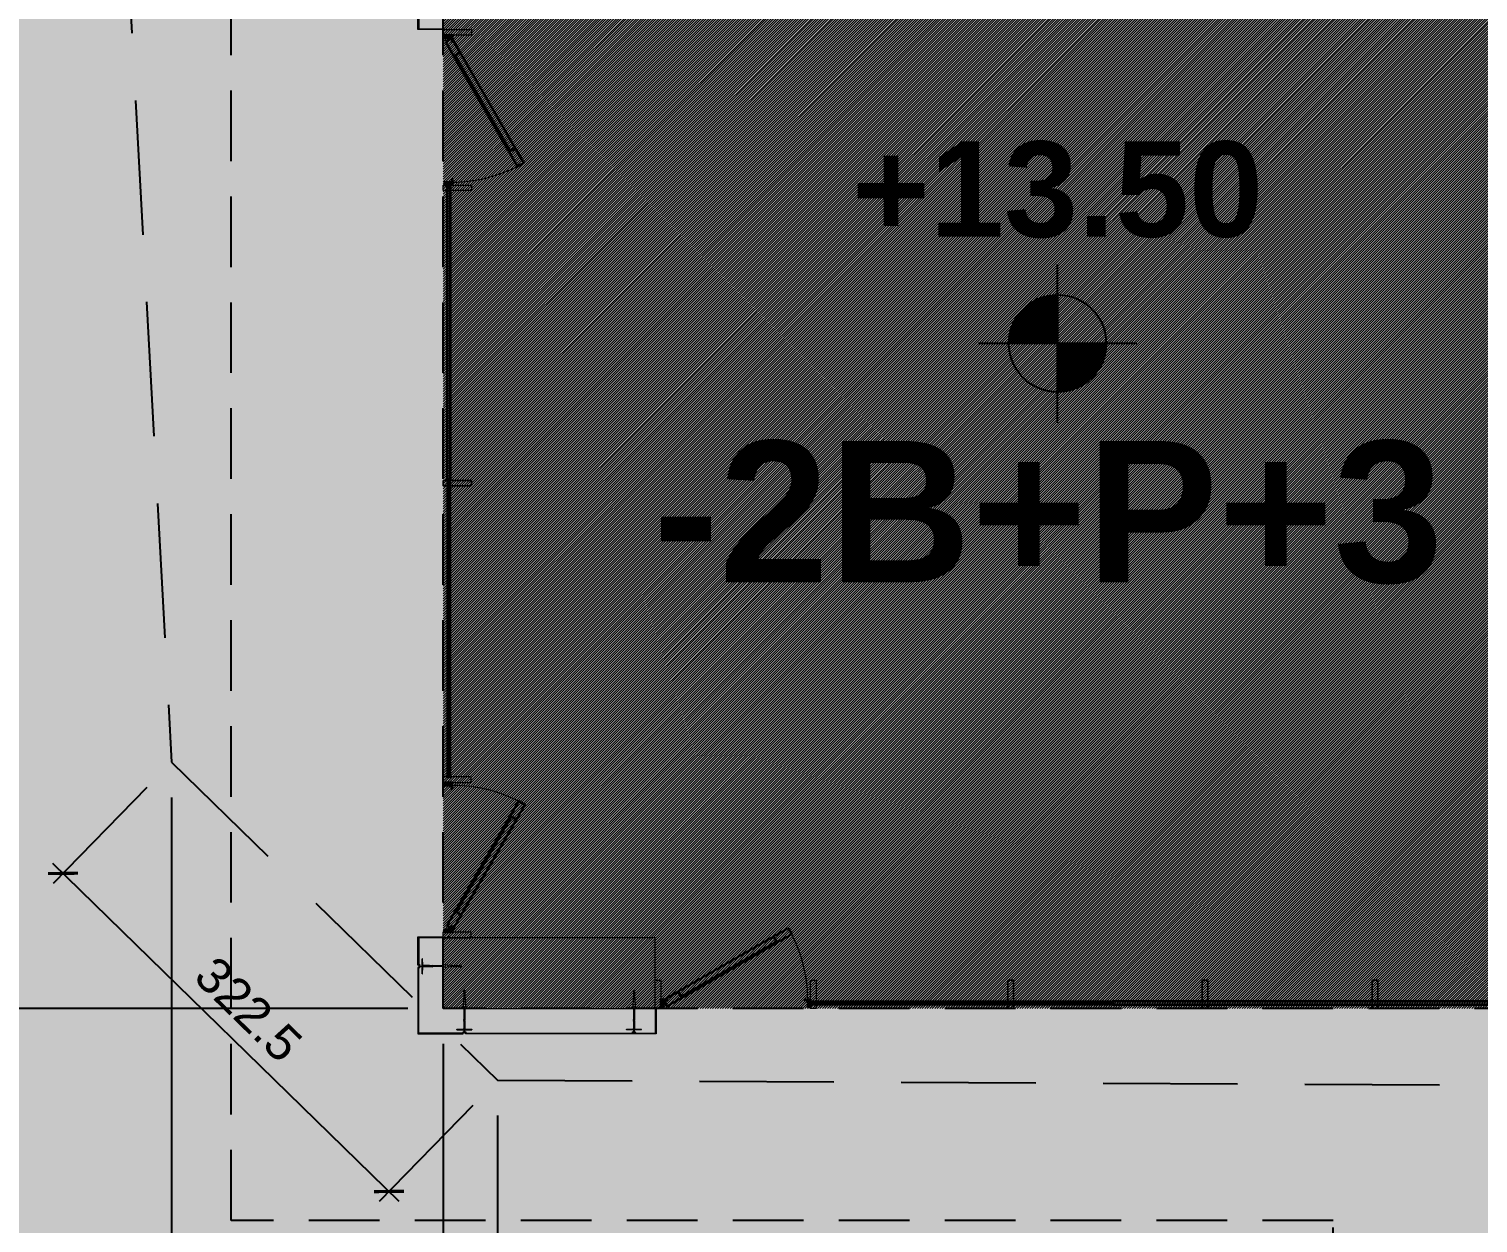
# Model space of a CAD drawing. Header units: centimetres. Extents: x 31799 to 51185, y -99131 to -72325.
# Drawn here: x 37321 to 38346, y -91225 to -90379 of the extents above; entities that cross this region are included whole.
import ezdxf
from ezdxf.enums import TextEntityAlignment as Align

# ---------------------------------------------------------------- set-up
doc = ezdxf.new("R2010")
doc.units = ezdxf.units.CM
doc.header["$LTSCALE"] = 50
doc.header["$MEASUREMENT"] = 0
for name, pattern in [('AUSGEZOGEN', [0]), ('CACHE', [0.375, 0.25, -0.125]), ('CONTINU', [0]), ('CORNER', [20, 0, -20]), ('DASHED2', [9.525, 6.35, -3.175])]:
    doc.linetypes.add(name, pattern=pattern)
doc.layers.get('0').update_dxf_attribs({"color": 8})
for name, color, linetype in [('BETON COUPE', 3, 'CONTINU'), ('BORD', 5, 'Continuous'), ('COTE 50ème', 1, 'Continuous'), ('EMPRISE BATIMENT', 253, 'CACHE'), ('FASADA', 150, 'Continuous'), ('NIVEAU', 170, 'Continuous'), ('TALUS', 2, 'Continuous'), ('TEXTE', 7, 'Continuous')]:
    doc.layers.add(name, color=color, linetype=linetype)
doc.layers.add('PREFA MUR SUP TRAME', color=7, linetype='Continuous', true_color=0xd7c7ff)
doc.layers.add('WD_Assist1', color=6, linetype='CORNER', lineweight=0, plot=False)
for name, color, linetype, lineweight in [('WD_Corner', 154, 'Continuous', 5), ('WD_Dowel', 154, 'Continuous', 5), ('WD_Text_Legende', 154, 'AUSGEZOGEN', 5)]:
    doc.layers.add(name, color=color, linetype=linetype, lineweight=lineweight)
doc.styles.add('RS_TEXT_1.50', font='arial.ttf', dxfattribs={"height": 12.5})
doc.styles.add('RS_TXT_100', font='arial.ttf', dxfattribs={"height": 25})
doc.styles.add('style2', font='arialbd.ttf', dxfattribs={"height": 20})
doc.dimstyles.new('RS_100CM_LINEAIRE', dxfattribs={"dimscale": 10, "dimtxt": 25, "dimasz": 1.5, "dimexe": 1, "dimexo": 2.5, "dimgap": 1, "dimtad": 1, "dimdec": 1, "dimrnd": 0.5, "dimdsep": 46, "dimtxsty": 'RS_TXT_100', "dimblk1": 'ARCHTICK', "dimblk2": 'ARCHTICK', "dimsah": 1, "dimcen": 2.5, "dimdle": 1, "dimclrt": 4, "dimadec": 0, "dimazin": 2, "dimtfac": 1, "dimtdec": 1, "dimtix": 1, "dimtmove": 2, "dimatfit": 3, "dimfxl": 1, "dimtolj": 1, "dimtzin": 0, "dimarcsym": 0})
pattern_1 = [(25.38482, (-85633.253, -50661.27), (-11.4333163, 24.0949824), []), (115.38482, (-85633.253, -50661.27), (-47.571273, 6.947151), [26.67, -26.67])]

# ---------------------------------------------------------------- blocks, each defined once
blk = doc.blocks.new('ankeri')
at = {"layer": 'WD_Assist1'}
for p, q in [((-29.8, 0.4), (-30, 0)), ((-30, 0), (-29.8, -0.4)), ((-2.8, 0.4), (-29.8, 0.4)), ((-2.5, 0.6), (-2.8, 0.4)), ((-2.3, 5.2), (-2.5, 0.6)), ((-2.2, 5.3), (-2.3, 5.2)), ((-2, 5.3), (-2.2, 5.3)), ((-2, -5.3), (-2, 5.3)), ((-29.8, -0.4), (-2.8, -0.4)), ((-2.8, -0.4), (-2.5, -0.6)), ((-2.5, -0.6), (-2.3, -5.2)), ((-2.3, -5.2), (-2.2, -5.3)), ((-2.2, -5.3), (-2, -5.3))]:
    blk.add_line(p, q, dxfattribs=at)
at = {"layer": 'WD_Corner', "lineweight": 5}
blk.add_lwpolyline([(-2, 0.1), (-1.9, 0.1, -1), (-1.8, 0.1), (-0.2, 0.1, 0.185242), (-0.1, 0.6), (-0.1, 0.7), (-0.1, 0.7), (-0.1, 0.7), (-0.1, 0.8), (-0.1, 0.9), (-0.3, 0.9), (-0.3, 0.8), (-0.3, 0.8), (-0.3, 0.9), (-0.4, 0.9), (-0.5, 0.7), (-0.5, 0.7), (-0.5, 0.7), (-0.5, 0.7), (-0.5, 0.7), (-0.5, 0.7), (-0.5, 0.6), (-0.6, 0.7), (-0.4, 0.9), (-0.1, 0.9), (-0.1, 1.4), (0, 1.4), (0, 1.2), (0, 1.2), (0, 1.1), (0, 1.1), (0.2, 1), (0, 1), (0, -1), (0.2, -1), (0, -1.1), (0, -1.1), (0, -1.2), (0, -1.2), (0, -1.4), (-0.1, -1.4), (-0.1, -0.9), (-0.4, -0.9), (-0.6, -0.7), (-0.5, -0.6), (-0.5, -0.7), (-0.5, -0.7), (-0.5, -0.7), (-0.5, -0.7), (-0.5, -0.7), (-0.5, -0.7), (-0.4, -0.9), (-0.3, -0.9), (-0.3, -0.8), (-0.3, -0.8), (-0.3, -0.9), (-0.1, -0.9), (-0.1, -0.8), (-0.1, -0.7), (-0.1, -0.7), (-0.1, -0.7), (-0.1, -0.6, 0.185242), (-0.2, -0.1), (-1.8, -0.1, -1), (-1.9, -0.1), (-2, -0.1)], format="xyb", close=True, dxfattribs=at)
at = {"layer": 'WD_Dowel'}
for p, q in [((-29.8, 0.4), (-30, 0)), ((-30, 0), (-29.8, -0.4)), ((-28.9, 0.4), (-29.8, 0.4)), ((-29.5, 0), (-29.3, 0.1)), ((-29.5, 0), (-29.5, 0)), ((-29.3, 0.3), (-29, 0.4)), ((-29.3, 0.3), (-29.3, -0.3)), ((-29, 0.3), (-29, 0.4)), ((-28.9, 0.4), (-29, 0.3)), ((-28.8, 0.4), (-28.9, 0.4)), ((-28.8, 0.4), (-28.8, 0.3)), ((-28.8, 0.3), (-28.7, 0.4)), ((-28.6, 0.4), (-28.7, 0.4)), ((-28.6, 0.4), (-28.7, 0.4)), ((-28.6, 0.4), (-28.6, 0.3)), ((-28.6, 0.3), (-28.4, 0.4)), ((-28.4, 0.4), (-28.4, 0.4)), ((-28.4, 0.4), (-28.4, 0.3)), ((-28.4, 0.3), (-28.2, 0.4)), ((-28.2, 0.4), (-28.2, 0.4)), ((-28.2, 0.4), (-28.2, 0.3)), ((-28.2, 0.3), (-28, 0.4)), ((-28, 0.4), (-28, 0.4)), ((-28, 0.4), (-28, 0.3)), ((-28, 0.3), (-25.6, 0.4)), ((-25.6, 0.4), (-25.6, 0.4)), ((-25.6, 0.4), (-25.6, 0.3)), ((-25.6, 0.3), (-25.4, 0.4)), ((-25.3, 0.4), (-25.4, 0.4)), ((-25.3, 0.3), (-17.1, 1)), ((-25.3, 0.4), (-25.3, 0.3)), ((-17, 1), (-17.1, 1)), ((-17, 1), (-17, 0.3)), ((-17, 0.3), (-9.4, 0.4)), ((-9.3, 0.4), (-9.4, 0.4)), ((-9.3, 0.4), (-9.3, 0.3)), ((-9.3, 0.3), (-9.1, 0.4)), ((-9.1, 0.4), (-9.1, 0.4)), ((-9.1, 0.4), (-9.1, 0.3)), ((-9.1, 0.3), (-8.9, 0.4)), ((-8.9, 0.4), (-8.9, 0.4)), ((-8.9, 0.4), (-8.9, 0.3)), ((-8.9, 0.3), (-8.7, 0.4)), ((-8.7, 0.4), (-8.7, 0.4)), ((-8.7, 0.4), (-8.7, 0.3)), ((-8.7, 0.3), (-8.5, 0.4)), ((-8.4, 0.4), (-8.5, 0.4)), ((-8.4, 0.4), (-8.4, 0.3)), ((-8.4, 0.3), (-8.3, 0.4)), ((-8.2, 0.4), (-8.3, 0.4)), ((-8.2, 0.4), (-8.2, 0.3)), ((-8.2, 0.3), (-8.1, 0.4)), ((-8, 0.4), (-8.1, 0.4)), ((-8, 0.4), (-8, 0.3)), ((-8, 0.3), (-7.8, 0.4)), ((-7.8, 0.4), (-7.8, 0.4)), ((-7.8, 0.4), (-7.8, 0.3)), ((-7.8, 0.3), (-7.6, 0.4)), ((-7.6, 0.4), (-7.6, 0.4)), ((-7.6, 0.4), (-7.6, 0.3)), ((-7.6, 0.3), (-7.4, 0.4)), ((-7.4, 0.4), (-2.8, 0.4)), ((-2.3, 5.2), (-2.5, 0.7)), ((-2.5, 0.7), (-2.5, -0.7)), ((-2.5, 0.7), (-2.1, 0.7)), ((-2.1, 0.1), (-2.5, 0.1)), ((-2.1, 2.9), (-2.3, 2.9)), ((-2.3, 2.9), (-2.3, 0.7)), ((-2.3, 0.1), (-2.3, 0.7)), ((-2, 5.3), (-2.2, 5.3)), ((-2.1, 5.3), (-2.1, -5.3)), ((-2, 5.3), (-2, -5.3)), ((-29.8, -0.4), (-28.9, -0.4)), ((-29.3, -0.1), (-29.5, 0)), ((-29.3, -0.3), (-29, -0.4)), ((-29, -0.4), (-29, -0.3)), ((-29, -0.3), (-28.9, -0.4)), ((-28.8, -0.4), (-28.9, -0.4)), ((-28.8, -0.4), (-28.8, -0.3)), ((-28.8, -0.3), (-28.7, -0.4)), ((-28.6, -0.4), (-28.7, -0.4)), ((-28.6, -0.4), (-28.6, -0.3)), ((-28.6, -0.3), (-28.4, -0.4)), ((-28.4, -0.4), (-28.4, -0.3)), ((-28.4, -0.3), (-28.2, -0.4)), ((-28.4, -0.4), (-28.4, -0.4)), ((-28.2, -0.4), (-28.2, -0.3)), ((-28.2, -0.3), (-28, -0.4)), ((-28.2, -0.4), (-28.2, -0.4)), ((-28, -0.4), (-28, -0.3)), ((-28, -0.3), (-25.6, -0.4)), ((-28, -0.4), (-28, -0.4)), ((-25.6, -0.4), (-25.6, -0.3)), ((-25.6, -0.3), (-25.4, -0.4)), ((-25.6, -0.4), (-25.6, -0.4)), ((-25.3, -0.4), (-25.4, -0.4)), ((-25.3, -0.4), (-25.3, -0.3)), ((-25.3, -0.3), (-17.1, -1)), ((-17, -1), (-17.1, -1)), ((-17, -1), (-17, -0.3)), ((-17, -0.3), (-9.4, -0.4)), ((-9.3, -0.4), (-9.4, -0.4)), ((-9.3, -0.4), (-9.3, -0.3)), ((-9.3, -0.3), (-9.1, -0.4)), ((-9.1, -0.4), (-9.1, -0.3)), ((-9.1, -0.3), (-8.9, -0.4)), ((-9.1, -0.4), (-9.1, -0.4)), ((-8.9, -0.4), (-8.9, -0.3)), ((-8.9, -0.3), (-8.7, -0.4)), ((-8.9, -0.4), (-8.9, -0.4)), ((-8.7, -0.4), (-8.7, -0.3)), ((-8.7, -0.3), (-8.5, -0.4)), ((-8.7, -0.4), (-8.7, -0.4)), ((-8.4, -0.4), (-8.5, -0.4)), ((-8.4, -0.4), (-8.4, -0.3)), ((-8.4, -0.3), (-8.3, -0.4)), ((-8.2, -0.4), (-8.3, -0.4)), ((-8.2, -0.4), (-8.2, -0.3)), ((-8.2, -0.3), (-8.1, -0.4)), ((-8, -0.4), (-8.1, -0.4)), ((-8, -0.4), (-8, -0.3)), ((-8, -0.3), (-7.8, -0.4)), ((-7.8, -0.4), (-7.8, -0.3)), ((-7.8, -0.3), (-7.6, -0.4)), ((-7.8, -0.4), (-7.8, -0.4)), ((-7.6, -0.4), (-7.6, -0.3)), ((-7.6, -0.3), (-7.4, -0.4)), ((-7.6, -0.4), (-7.6, -0.4)), ((-7.4, -0.4), (-2.8, -0.4)), ((-2.1, -0.1), (-2.5, -0.1)), ((-2.5, -0.7), (-2.1, -0.7)), ((-2.5, -0.7), (-2.3, -5.2)), ((-2.3, -0.7), (-2.3, -0.1)), ((-2.2, -2.9), (-2.3, -0.7)), ((-2.1, -2.9), (-2.2, -2.9)), ((-2, -5.3), (-2.2, -5.3))]:
    blk.add_line(p, q, dxfattribs=at)
for centre, major_axis, start_param, end_param in [((-2.8, 0.6), (0.216, 0), -1.570795, 0), ((-2.2, 5.2), (0.108, 0), 1.570796, 3.141593), ((-2.8, -0.6), (-0.216, 0), 3.141593, 4.712389), ((-2.2, -5.2), (0.108, 0), 3.141593, 4.712389)]:
    blk.add_ellipse(centre, major_axis=major_axis, ratio=0.909091, start_param=start_param, end_param=end_param, dxfattribs=at)
blk = doc.blocks.new('A$C5471befe')
at = {"layer": 'FASADA', "linetype": 'Continuous', "lineweight": 15, "true_color": 0x636466}
for points in [[(-4185.6, 1473.2), (-4185.6, 1469.2), (-4205.6, 1469.2), (-4205.6, 1473.2)], [(-4204.6, 1469.2), (-4199.1, 1469.2), (-4199.1, 1464.7), (-4199.6, 1464.7), (-4199.6, 1467.2), (-4204.6, 1467.2)], [(-4204, 1464.7), (-4198, 1454.4), (-4193.6, 1456.9), (-4199.6, 1467.2)], [(-4159, 1386.8), (-4153, 1376.4), (-4148.6, 1378.9), (-4154.6, 1389.3)], [(-4199.1, 1363.2), (-4204.6, 1363.2), (-4204.6, 1365.2), (-4199.6, 1365.2), (-4199.6, 1367.7), (-4199.1, 1367.7)], [(-4185.6, 1363.2), (-4185.6, 1359.2), (-4205.6, 1359.2), (-4205.6, 1363.2)], [(-4185.6, 1150.1), (-4205.6, 1150.1), (-4205.6, 1154.1), (-4185.6, 1154.1)], [(-4185.6, 1154.1), (-4185.6, 1150.1), (-4205.6, 1150.1), (-4205.6, 1154.1)], [(-4185.8, 940.1), (-4205.8, 940.1), (-4205.8, 944.1), (-4185.8, 944.1)], [(-4199.3, 940.1), (-4199.3, 935.6), (-4199.8, 935.6), (-4199.8, 938.1), (-4204.8, 938.1), (-4204.8, 940.1)], [(-4158.1, 916.5), (-4153.8, 914), (-4147.8, 924.4), (-4152.1, 926.9)], [(-4203.1, 838.6), (-4198.8, 836.1), (-4192.8, 846.5), (-4197.1, 849)], [(-4185.8, 830.1), (-4205.8, 830.1), (-4205.8, 834.1), (-4185.8, 834.1)], [(-4204.8, 834.1), (-4204.8, 836.1), (-4199.8, 836.1), (-4199.8, 838.6), (-4199.3, 838.6), (-4199.3, 834.1)], [(-3969.2, 826.8), (-3958.8, 832.8), (-3961.3, 837.1), (-3971.7, 831.1)], [(-4055.6, 800.1), (-4051.6, 800.1), (-4051.6, 780.1), (-4055.6, 780.1)], [(-3945.6, 800.1), (-3941.6, 800.1), (-3941.6, 780.1), (-3945.6, 780.1)], [(-3801.9, 800.1), (-3801.9, 780.1), (-3805.9, 780.1), (-3805.9, 800.1)], [(-3805.9, 800.1), (-3801.9, 800.1), (-3801.9, 780.1), (-3805.9, 780.1)], [(-3664.3, 800.1), (-3664.3, 780.1), (-3668.3, 780.1), (-3668.3, 800.1)], [(-3668.3, 800.1), (-3664.3, 800.1), (-3664.3, 780.1), (-3668.3, 780.1)], [(-3544, 800.1), (-3544, 780.1), (-3548, 780.1), (-3548, 800.1)], [(-3548, 800.1), (-3544, 800.1), (-3544, 780.1), (-3548, 780.1)], [(-4047.1, 781.8), (-4036.7, 787.8), (-4039.2, 792.1), (-4049.6, 786.1)], [(-4051.6, 781.1), (-4051.6, 786.6), (-4047.1, 786.6), (-4047.1, 786.1), (-4049.6, 786.1), (-4049.6, 781.1)], [(-3945.6, 786.6), (-3945.6, 781.1), (-3947.6, 781.1), (-3947.6, 786.1), (-3950.1, 786.1), (-3950.1, 786.6)]]:
    blk.add_hatch(color=251, dxfattribs=at).paths.add_polyline_path(points)
at = {"layer": 'FASADA', "linetype": 'Continuous', "lineweight": 0, "true_color": 0x636466}
for points in [[(-4200.6, 1154.1), (-4202.6, 1154.1), (-4202.6, 1362.2), (-4200.6, 1362.2)], [(-4200.6, 1153.1), (-4200.6, 944.1), (-4202.6, 944.1), (-4202.6, 1153.1)], [(-3745.5, 785.1), (-3745.5, 783.1), (-3953.6, 783.1), (-3953.6, 785.1)], [(-3744.5, 785.1), (-3429.6, 785.1), (-3429.6, 783.1), (-3744.5, 783.1)]]:
    blk.add_hatch(color=251, dxfattribs=at).paths.add_polyline_path(points)
at = {"layer": 'PREFA MUR SUP TRAME', "true_color": 0x636466}
h = blk.add_hatch(color=251, dxfattribs=at)
h.paths.add_polyline_path([(-1665.6, 2860.1), (-1665.6, 2810.1), (-1585.6, 2810.1), (-1585.6, 2860.1)])
h.paths.add_polyline_path([(-3375.6, 2050.1), (-3425.6, 2050.1), (-3425.6, 1920.1), (-3375.6, 1920.1)])
h.paths.add_polyline_path([(-4055.6, 2000.1), (-4055.6, 2050.1), (-4205.6, 2050.1), (-4205.6, 2000.1)])
h.paths.add_polyline_path([(-4055.6, 1474.1), (-4055.6, 1524.1), (-4205.6, 1524.1), (-4205.6, 1474.1)])
h.paths.add_polyline_path([(-3375.6, 1625.1), (-3425.6, 1625.1), (-3425.6, 1475.1), (-3375.6, 1475.1)])
h.paths.add_polyline_path([(-3375.6, 875.1), (-3425.6, 875.1), (-3425.6, 725.1), (-3375.6, 725.1)])
h.paths.add_polyline_path([(-4055.6, 780.1), (-4055.6, 830.1), (-4205.6, 830.1), (-4205.6, 780.1)])
h.paths.add_polyline_path([(-4055.6, 2740.1), (-4055.6, 2790.1), (-4205.6, 2790.1), (-4205.6, 2740.1)])
h.paths.add_polyline_path([(-2970.6, 1524.1), (-2920.6, 1524.1), (-2920.6, 1450.1), (-2970.6, 1450.1)])
edge = h.paths.add_edge_path()
edge.add_arc((-1505.6, 4850.1), 40, 0, 360)
edge = h.paths.add_edge_path()
edge.add_arc((-1625.6, 4175.1), 40, 0, 360)
edge = h.paths.add_edge_path()
edge.add_arc((-1625.6, 3575.1), 40, 0, 360)
h.paths.add_polyline_path([(-3380.6, 2740.1), (-3375.6, 2740.1), (-3185.6, 2740.1), (-3185.6, 2450.1), (-3160.6, 2450.1), (-3160.6, 2740.1), (-2970.6, 2740.1), (-2970.6, 2450.1), (-2950.6, 2450.1), (-2950.6, 2760.1), (-3380.6, 2760.1)])
at = {"layer": 'BETON COUPE', "color": 251, "lineweight": 5, "true_color": 0x636466}
blk.add_lwpolyline([(-4055.6, 780.1), (-4055.6, 830.1), (-4205.6, 830.1), (-4205.6, 780.1)], close=True, dxfattribs=at)
at = {"layer": 'BORD', "color": 41, "linetype": 'CACHE', "ltscale": 4, "true_color": 0xf4ee51}
blk.add_lwpolyline([(-4205.6, 4875.1), (-2005.6, 4875.1), (-2005.6, 3087.1), (-1385.6, 3087.1), (-1385.6, 2790.1), (-770.6, 2790.1), (-770.6, 725.1), (-3425.6, 725.1), (-3425.6, 780.1), (-4205.6, 780.1)], close=True, dxfattribs=at)
at = {"layer": 'FASADA', "color": 251, "linetype": 'Continuous', "lineweight": 30, "true_color": 0x636466}
for p, q in [((-4193.6, 1456.9), (-4154.6, 1389.3)), ((-4198, 1454.4), (-4159, 1386.8)), ((-4197.1, 1454.9), (-4158.1, 1387.3)), ((-4197.1, 849), (-4158.1, 916.5)), ((-4196.3, 848.5), (-4157.3, 916)), ((-4192.8, 846.5), (-4153.8, 914)), ((-4039.2, 792.1), (-3971.7, 831.1)), ((-4037.2, 788.6), (-3969.7, 827.6)), ((-4036.7, 787.8), (-3969.2, 826.8))]:
    blk.add_line(p, q, dxfattribs=at)
at = {"layer": 'FASADA', "color": 251, "linetype": 'Continuous', "lineweight": 15, "true_color": 0x636466, "flags": 128}
for points in [[(-4185.6, 1473.2), (-4185.6, 1469.2), (-4205.6, 1469.2), (-4205.6, 1473.2)], [(-4185.6, 1363.2), (-4185.6, 1359.2), (-4205.6, 1359.2), (-4205.6, 1363.2)], [(-4185.6, 1150.1), (-4185.6, 1154.1), (-4205.6, 1154.1), (-4205.6, 1150.1)], [(-4185.6, 1154.1), (-4185.6, 1150.1), (-4205.6, 1150.1), (-4205.6, 1154.1)], [(-4185.8, 940.1), (-4185.8, 944.1), (-4205.8, 944.1), (-4205.8, 940.1)], [(-4185.8, 830.1), (-4185.8, 834.1), (-4205.8, 834.1), (-4205.8, 830.1)], [(-4055.6, 800.1), (-4051.6, 800.1), (-4051.6, 780.1), (-4055.6, 780.1)], [(-3945.6, 800.1), (-3941.6, 800.1), (-3941.6, 780.1), (-3945.6, 780.1)], [(-3801.9, 800.1), (-3805.9, 800.1), (-3805.9, 780.1), (-3801.9, 780.1)], [(-3805.9, 800.1), (-3801.9, 800.1), (-3801.9, 780.1), (-3805.9, 780.1)], [(-3664.3, 800.1), (-3668.3, 800.1), (-3668.3, 780.1), (-3664.3, 780.1)], [(-3668.3, 800.1), (-3664.3, 800.1), (-3664.3, 780.1), (-3668.3, 780.1)], [(-3544, 800.1), (-3548, 800.1), (-3548, 780.1), (-3544, 780.1)], [(-3548, 800.1), (-3544, 800.1), (-3544, 780.1), (-3548, 780.1)]]:
    blk.add_lwpolyline(points, close=True, dxfattribs=at)
at = {"layer": 'FASADA', "color": 251, "linetype": 'Continuous', "lineweight": 30, "true_color": 0x636466, "flags": 128}
for points in [[(-4204.6, 1469.2), (-4204.6, 1467.2), (-4199.6, 1467.2), (-4199.6, 1464.7), (-4199.1, 1464.7), (-4199.1, 1469.2)], [(-4204, 1464.7), (-4198, 1454.4), (-4193.6, 1456.9), (-4199.6, 1467.2)], [(-4198, 1454.4), (-4159, 1386.8), (-4154.6, 1389.3), (-4193.6, 1456.9)], [(-4159, 1386.8), (-4153, 1376.4), (-4148.6, 1378.9), (-4154.6, 1389.3)], [(-4199.1, 1363.2), (-4199.1, 1367.7), (-4199.6, 1367.7), (-4199.6, 1365.2), (-4204.6, 1365.2), (-4204.6, 1363.2)], [(-4199.3, 940.1), (-4199.3, 935.6), (-4199.8, 935.6), (-4199.8, 938.1), (-4204.8, 938.1), (-4204.8, 940.1)], [(-4158.1, 916.5), (-4152.1, 926.9), (-4147.8, 924.4), (-4153.8, 914)], [(-4197.1, 849), (-4158.1, 916.5), (-4153.8, 914), (-4192.8, 846.5)], [(-4203.1, 838.6), (-4197.1, 849), (-4192.8, 846.5), (-4198.8, 836.1)], [(-4204.8, 834.1), (-4204.8, 836.1), (-4199.8, 836.1), (-4199.8, 838.6), (-4199.3, 838.6), (-4199.3, 834.1)], [(-4036.7, 787.8), (-3969.2, 826.8), (-3971.7, 831.1), (-4039.2, 792.1)], [(-3969.2, 826.8), (-3958.8, 832.8), (-3961.3, 837.1), (-3971.7, 831.1)], [(-4047.1, 781.8), (-4036.7, 787.8), (-4039.2, 792.1), (-4049.6, 786.1)], [(-4051.6, 781.1), (-4049.6, 781.1), (-4049.6, 786.1), (-4047.1, 786.1), (-4047.1, 786.6), (-4051.6, 786.6)], [(-3945.6, 786.6), (-3950.1, 786.6), (-3950.1, 786.1), (-3947.6, 786.1), (-3947.6, 781.1), (-3945.6, 781.1)]]:
    blk.add_lwpolyline(points, close=True, dxfattribs=at)
at = {"layer": 'FASADA', "color": 251, "linetype": 'Continuous', "lineweight": 35, "true_color": 0x636466, "flags": 128}
for points in [[(-4200.6, 1154.1), (-4202.6, 1154.1), (-4202.6, 1362.2), (-4200.6, 1362.2)], [(-4200.6, 1153.1), (-4202.6, 1153.1), (-4202.6, 944.1), (-4200.6, 944.1)], [(-3732.9, 785.1), (-3732.9, 783.1), (-3944.6, 783.1), (-3944.6, 785.1)], [(-3731.9, 785.1), (-3731.9, 783.1), (-3429.6, 783.1), (-3429.6, 785.1)]]:
    blk.add_lwpolyline(points, close=True, dxfattribs=at)
at = {"layer": 'FASADA', "color": 251, "linetype": 'Continuous', "lineweight": 13, "true_color": 0x636466, "flags": 128}
blk.add_lwpolyline([(-4201.8, 832.1), (-4201.8, 830.1)], dxfattribs=at)
at = {"layer": 'FASADA', "color": 251, "linetype": 'Continuous', "lineweight": 13, "true_color": 0x636466}
for centre, start, end in [((-4199.6, 1467.2), 270, 300), ((-4198.8, 836.1), 60, 90), ((-4049.6, 786.1), 0, 30)]:
    blk.add_arc(centre, 102, start, end, dxfattribs=at)
at = {"layer": 'WD_Corner', "color": 251, "lineweight": 5, "ltscale": 0.5, "true_color": 0x636466}
for points in [[(-4205.8, 1524.1), (-4205.8, 1524.4), (-4222.9, 1524.4), (-4222.9, 1473.8), (-4205.8, 1473.8), (-4205.8, 1474.1), (-4205.6, 1474.1), (-4205.6, 1473.2), (-4223.5, 1473.2), (-4223.5, 1525), (-4205.6, 1525), (-4205.6, 1524.1)], [(-4205.8, 830.1), (-4205.8, 830.3), (-4222.9, 830.3), (-4222.9, 811.1), (-4222.6, 811.1), (-4222.6, 810.9), (-4223.5, 810.9), (-4223.5, 830.9), (-4205.6, 830.9), (-4205.6, 830.1)], [(-4191.6, 763.1), (-4191.6, 762.8), (-4222.9, 762.8), (-4222.9, 809.1), (-4222.6, 809.1), (-4222.6, 809.3), (-4223.5, 809.3), (-4223.5, 762.2), (-4191.4, 762.2), (-4191.4, 763.1)], [(-4189.6, 763.1), (-4189.6, 762.8), (-4055.4, 762.8), (-4055.4, 779.9), (-4055.6, 779.9), (-4055.6, 780.1), (-4054.8, 780.1), (-4054.8, 762.2), (-4189.8, 762.2), (-4189.8, 763.1)]]:
    blk.add_lwpolyline(points, close=True, dxfattribs=at)
at = {"layer": 'WD_Text_Legende', "color": 251, "true_color": 0x636466}
for p, rotation in [((-4222.6, 810.1), 180), ((-4190.6, 763.1), 270), ((-4070.6, 763.1), 270)]:
    blk.add_blockref('ankeri', p, dxfattribs=dict(at, rotation=rotation))
at = {"layer": 'WD_Text_Legende', "color": 251, "true_color": 0x636466, "xscale": -1, "rotation": 90}
blk.add_blockref('ankeri', (-4190.6, 763.1), dxfattribs=at)
blk = doc.blocks.new('_ArchTick')
at = {"color": 0, "linetype": 'ByBlock', "const_width": 0.15}
blk.add_lwpolyline([(-0.5, -0.5), (0.5, 0.5)], dxfattribs=at)
blk = doc.blocks.new('*D1387')
at = {"layer": 'COTE 50ème', "color": 0, "linetype": 'ByBlock', "lineweight": -2, "ltscale": 0.5, "transparency": 16777216}
for p, q in [((37613.7, -91097.9), (37613.7, -92080.5)), ((41048.7, -91152.9), (41048.7, -92080.5)), ((41058.7, -92070.5), (37603.7, -92070.5))]:
    blk.add_line(p, q, dxfattribs=at)
at = {"layer": 'Defpoints', "color": 0, "linetype": 'ByBlock', "lineweight": 15, "ltscale": 0.5, "transparency": 16777216}
for p in [(37613.7, -91072.9), (41048.7, -91127.9), (37613.7, -92070.5)]:
    blk.add_point(p, dxfattribs=at)
at = {"layer": 'COTE 50ème', "color": 0, "linetype": 'ByBlock', "lineweight": -2, "ltscale": 0.5, "transparency": 16777216, "xscale": 15, "yscale": 15, "zscale": 15, "rotation": 180}
blk.add_blockref('_ArchTick', (37613.7, -92070.5), dxfattribs=at)
at = {"layer": 'COTE 50ème', "color": 0, "linetype": 'ByBlock', "lineweight": -2, "ltscale": 0.5, "transparency": 16777216, "xscale": 15, "yscale": 15, "zscale": 15}
blk.add_blockref('_ArchTick', (41048.7, -92070.5), dxfattribs=at)
at = {"layer": 'COTE 50ème', "color": 4, "linetype": 'ByBlock', "lineweight": 15, "ltscale": 0.5, "transparency": 16777216, "insert": (39331.2, -92047.8), "char_height": 25, "attachment_point": 5, "style": 'RS_TXT_100'}
blk.add_mtext('\\A1;3435', dxfattribs=at)
blk = doc.blocks.new('*D1388')
at = {"layer": 'COTE 50ème', "color": 0, "linetype": 'ByBlock', "lineweight": -2, "ltscale": 0.5, "transparency": 16777216}
for p, q in [((37613.7, -91097.9), (37613.7, -92080.5)), ((37160.2, -91418.5), (37160.2, -92080.5)), ((37623.7, -92070.5), (37150.2, -92070.5))]:
    blk.add_line(p, q, dxfattribs=at)
at = {"layer": 'Defpoints', "color": 0, "linetype": 'ByBlock', "lineweight": 15, "ltscale": 0.5, "transparency": 16777216}
for p in [(37613.7, -91072.9), (37160.2, -91393.5), (37160.2, -92070.5)]:
    blk.add_point(p, dxfattribs=at)
at = {"layer": 'COTE 50ème', "color": 0, "linetype": 'ByBlock', "lineweight": -2, "ltscale": 0.5, "transparency": 16777216, "xscale": 15, "yscale": 15, "zscale": 15, "rotation": 180}
blk.add_blockref('_ArchTick', (37160.2, -92070.5), dxfattribs=at)
at = {"layer": 'COTE 50ème', "color": 0, "linetype": 'ByBlock', "lineweight": -2, "ltscale": 0.5, "transparency": 16777216, "xscale": 15, "yscale": 15, "zscale": 15}
blk.add_blockref('_ArchTick', (37613.7, -92070.5), dxfattribs=at)
at = {"layer": 'COTE 50ème', "color": 4, "linetype": 'ByBlock', "lineweight": 15, "ltscale": 0.5, "transparency": 16777216, "insert": (37386.9, -92047.8), "char_height": 25, "attachment_point": 5, "style": 'RS_TXT_100'}
blk.add_mtext('\\A1;453.5', dxfattribs=at)
blk = doc.blocks.new('*D1393')
at = {"layer": 'COTE 50ème', "color": 0, "linetype": 'ByBlock', "lineweight": -2, "ltscale": 0.5, "transparency": 16777216}
for p, q in [((37652.2, -91148.7), (37652.2, -92198.1)), ((38953.2, -91285.1), (38953.2, -92198.1)), ((38963.2, -92188.1), (37642.2, -92188.1))]:
    blk.add_line(p, q, dxfattribs=at)
at = {"layer": 'Defpoints', "color": 0, "linetype": 'ByBlock', "lineweight": 15, "ltscale": 0.5, "transparency": 16777216}
for p in [(37652.2, -91123.7), (38953.2, -91260.1), (37652.2, -92188.1)]:
    blk.add_point(p, dxfattribs=at)
at = {"layer": 'COTE 50ème', "color": 0, "linetype": 'ByBlock', "lineweight": -2, "ltscale": 0.5, "transparency": 16777216, "xscale": 15, "yscale": 15, "zscale": 15, "rotation": 180}
blk.add_blockref('_ArchTick', (37652.2, -92188.1), dxfattribs=at)
at = {"layer": 'COTE 50ème', "color": 0, "linetype": 'ByBlock', "lineweight": -2, "ltscale": 0.5, "transparency": 16777216, "xscale": 15, "yscale": 15, "zscale": 15}
blk.add_blockref('_ArchTick', (38953.2, -92188.1), dxfattribs=at)
at = {"layer": 'COTE 50ème', "color": 4, "linetype": 'ByBlock', "lineweight": 15, "ltscale": 0.5, "transparency": 16777216, "insert": (38302.7, -92165.4), "char_height": 25, "attachment_point": 5, "style": 'RS_TXT_100'}
blk.add_mtext('\\A1;1301', dxfattribs=at)
blk = doc.blocks.new('*D1394')
at = {"layer": 'COTE 50ème', "color": 0, "linetype": 'ByBlock', "lineweight": -2, "ltscale": 0.5, "transparency": 16777216}
for p, q in [((37421.4, -90923.5), (37421.4, -92198.1)), ((37652.2, -91148.7), (37652.2, -92198.1)), ((37662.2, -92188.1), (37411.4, -92188.1))]:
    blk.add_line(p, q, dxfattribs=at)
at = {"layer": 'Defpoints', "color": 0, "linetype": 'ByBlock', "lineweight": 15, "ltscale": 0.5, "transparency": 16777216}
for p in [(37421.4, -90898.5), (37652.2, -91123.7), (37421.4, -92188.1)]:
    blk.add_point(p, dxfattribs=at)
at = {"layer": 'COTE 50ème', "color": 0, "linetype": 'ByBlock', "lineweight": -2, "ltscale": 0.5, "transparency": 16777216, "xscale": 15, "yscale": 15, "zscale": 15, "rotation": 180}
blk.add_blockref('_ArchTick', (37421.4, -92188.1), dxfattribs=at)
at = {"layer": 'COTE 50ème', "color": 0, "linetype": 'ByBlock', "lineweight": -2, "ltscale": 0.5, "transparency": 16777216, "xscale": 15, "yscale": 15, "zscale": 15}
blk.add_blockref('_ArchTick', (37652.2, -92188.1), dxfattribs=at)
at = {"layer": 'COTE 50ème', "color": 4, "linetype": 'ByBlock', "lineweight": 15, "ltscale": 0.5, "transparency": 16777216, "insert": (37536.8, -92165.4), "char_height": 25, "attachment_point": 5, "style": 'RS_TXT_100'}
blk.add_mtext('\\A1;230.5', dxfattribs=at)
blk = doc.blocks.new('*D1395')
at = {"layer": 'COTE 50ème', "color": 0, "linetype": 'ByBlock', "lineweight": -2, "ltscale": 0.5, "transparency": 16777216}
for p, q in [((37421.4, -90923.5), (37421.4, -92198.1)), ((36415, -91327.3), (36415, -92198.1)), ((37431.4, -92188.1), (36405, -92188.1))]:
    blk.add_line(p, q, dxfattribs=at)
at = {"layer": 'Defpoints', "color": 0, "linetype": 'ByBlock', "lineweight": 15, "ltscale": 0.5, "transparency": 16777216}
for p in [(37421.4, -90898.5), (36415, -91302.3, -31311.3), (36415, -92188.1)]:
    blk.add_point(p, dxfattribs=at)
at = {"layer": 'COTE 50ème', "color": 0, "linetype": 'ByBlock', "lineweight": -2, "ltscale": 0.5, "transparency": 16777216, "xscale": 15, "yscale": 15, "zscale": 15, "rotation": 180}
blk.add_blockref('_ArchTick', (36415, -92188.1), dxfattribs=at)
at = {"layer": 'COTE 50ème', "color": 0, "linetype": 'ByBlock', "lineweight": -2, "ltscale": 0.5, "transparency": 16777216, "xscale": 15, "yscale": 15, "zscale": 15}
blk.add_blockref('_ArchTick', (37421.4, -92188.1), dxfattribs=at)
at = {"layer": 'COTE 50ème', "color": 4, "linetype": 'ByBlock', "lineweight": 15, "ltscale": 0.5, "transparency": 16777216, "insert": (36918.2, -92165.4), "char_height": 25, "attachment_point": 5, "style": 'RS_TXT_100'}
blk.add_mtext('\\A1;1006.5', dxfattribs=at)
blk = doc.blocks.new('*D1438')
at = {"layer": 'COTE 50ème', "color": 0, "linetype": 'ByBlock', "lineweight": -2, "ltscale": 0.5, "transparency": 16777216}
for p, q in [((37404, -90916.4), (37337.6, -90984.4)), ((37582.5, -91209.4), (37337.4, -90970.2)), ((37634.7, -91141.6), (37568.3, -91209.6))]:
    blk.add_line(p, q, dxfattribs=at)
at = {"layer": 'Defpoints', "color": 0, "linetype": 'ByBlock', "lineweight": 15, "ltscale": 0.5, "transparency": 16777216}
for p in [(37421.4, -90898.5), (37344.6, -90977.2), (37652.2, -91123.7)]:
    blk.add_point(p, dxfattribs=at)
at = {"layer": 'COTE 50ème', "color": 0, "linetype": 'ByBlock', "lineweight": -2, "ltscale": 0.5, "transparency": 16777216, "xscale": 15, "yscale": 15, "zscale": 15}
for p, rotation in [((37344.6, -90977.2), 135.6951402212208), ((37575.3, -91202.4), 315.6951402212208)]:
    blk.add_blockref('_ArchTick', p, dxfattribs=dict(at, rotation=rotation))
at = {"layer": 'COTE 50ème', "color": 4, "linetype": 'ByBlock', "lineweight": 15, "ltscale": 0.5, "transparency": 16777216, "insert": (37475.9, -91073.5), "char_height": 25, "attachment_point": 5, "rotation": 315.6951, "style": 'RS_TXT_100'}
blk.add_mtext('\\A1;322.5', dxfattribs=at)
blk = doc.blocks.new('NIVEAU')
for p, q in [((0, 7.65), (0, -7.65)), ((7.65, 0), (-7.65, 0))]:
    blk.add_line(p, q)
at = {"const_width": 7.65}
for points in [[(0, 3.825, 0.4142136), (-3.825, 0)], [(0, -3.825, 0.4142136), (3.825, 0)]]:
    blk.add_lwpolyline(points, format="xyb", dxfattribs=at)
blk.add_circle((0, 0), 7.65)
blk = doc.blocks.new('A$C0c60bf40')
at = {"layer": 'NIVEAU'}
for p, q in [((0, -56.2), (0, 56.2)), ((56.2, 0), (-56.2, 0))]:
    blk.add_line(p, q, dxfattribs=at)
at = {"layer": 'NIVEAU', "xscale": 4.5, "yscale": 4.5, "zscale": 4.5}
blk.add_blockref('NIVEAU', (0, 0), dxfattribs=at)
at = {"layer": 'NIVEAU', "style": 'style2'}
blk.add_text('+13.50', height=67.5, dxfattribs=at).set_placement((0, 109.2), align=Align.MIDDLE)
at = {"layer": 'TEXTE', "insert": (-6.6, -119.9), "char_height": 100, "width": 958.436, "attachment_point": 5, "style": 'RS_TEXT_1.50'}
blk.add_mtext('{\\fArial|b1|i0|c0|p34;-2B+P+3}', dxfattribs=at)
blk = doc.blocks.new('*D1454')
at = {"layer": 'COTE 50ème', "color": 0, "linetype": 'ByBlock', "lineweight": -2, "ltscale": 0.5, "transparency": 16777216}
for p, q in [((37067.8, -91493.7), (37067.8, -91062.9)), ((37588.7, -91072.9), (37057.8, -91072.9)), ((37886.6, -91483.7), (37057.8, -91483.7))]:
    blk.add_line(p, q, dxfattribs=at)
at = {"layer": 'Defpoints', "color": 0, "linetype": 'ByBlock', "lineweight": 15, "ltscale": 0.5, "transparency": 16777216}
for p in [(37067.8, -91072.9), (37613.7, -91072.9), (37911.6, -91483.7)]:
    blk.add_point(p, dxfattribs=at)
at = {"layer": 'COTE 50ème', "color": 0, "linetype": 'ByBlock', "lineweight": -2, "ltscale": 0.5, "transparency": 16777216, "xscale": 15, "yscale": 15, "zscale": 15}
for p, rotation in [((37067.8, -91072.9), 90), ((37067.8, -91483.7), 270)]:
    blk.add_blockref('_ArchTick', p, dxfattribs=dict(at, rotation=rotation))
at = {"layer": 'COTE 50ème', "color": 4, "linetype": 'ByBlock', "lineweight": 15, "ltscale": 0.5, "transparency": 16777216, "insert": (37045.3, -91278.3), "char_height": 25, "attachment_point": 5, "rotation": 90, "style": 'RS_TXT_100'}
blk.add_mtext('\\A1;411', dxfattribs=at)
blk = doc.blocks.new('*D1455')
at = {"layer": 'COTE 50ème', "color": 0, "linetype": 'ByBlock', "lineweight": -2, "ltscale": 0.5, "transparency": 16777216}
for p, q in [((37067.8, -91082.9), (37067.8, -89043.9)), ((37362.6, -89053.9), (37057.8, -89053.9)), ((37588.7, -91072.9), (37057.8, -91072.9))]:
    blk.add_line(p, q, dxfattribs=at)
at = {"layer": 'Defpoints', "color": 0, "linetype": 'ByBlock', "lineweight": 15, "ltscale": 0.5, "transparency": 16777216}
for p in [(37067.8, -89053.9), (37387.6, -89053.9), (37613.7, -91072.9)]:
    blk.add_point(p, dxfattribs=at)
at = {"layer": 'COTE 50ème', "color": 0, "linetype": 'ByBlock', "lineweight": -2, "ltscale": 0.5, "transparency": 16777216, "xscale": 15, "yscale": 15, "zscale": 15}
for p, rotation in [((37067.8, -89053.9), 90), ((37067.8, -91072.9), 270)]:
    blk.add_blockref('_ArchTick', p, dxfattribs=dict(at, rotation=rotation))
at = {"layer": 'COTE 50ème', "color": 4, "linetype": 'ByBlock', "lineweight": 15, "ltscale": 0.5, "transparency": 16777216, "insert": (37045.1, -90063.4), "char_height": 25, "attachment_point": 5, "rotation": 90, "style": 'RS_TXT_100'}
blk.add_mtext('\\A1;2019', dxfattribs=at)

msp = doc.modelspace()

# ---------------------------------------------------------------- hatches: boundary and pattern name
at = {"layer": 'COTE 50ème', "linetype": 'ByBlock', "lineweight": 15, "ltscale": 0.5, "true_color": 0xedee99, "transparency": 33554534}
h = msp.add_hatch(color=61, dxfattribs=at)
h.dxf.hatch_style = 1
h.paths.add_polyline_path([(37521.6, -89050.58), (37349.6, -89573.93), (37421.44, -90898.46), (37652.18, -91123.66), (38953.68, -91130.06), (38953.19, -91260.06), (40178.18, -91264.73), (40177.64, -91404.73), (41147.64, -91408.42), (41157.03, -88944.43), (40524.6, -88794.03), (40523.58, -89062.02)])
h.paths.add_polyline_path([(37524.39, -89035.52), (40524.37, -89046.96), (40532.28, -86972.98), (40283.23, -86722.03), (39702.67, -86869.82), (39682.67, -86869.74), (38998.24, -86717.13), (38978.24, -86717.06), (37720, -86845.59), (37549.81, -87014.81), (37445.06, -88261.22)])
at = {"layer": 'EMPRISE BATIMENT', "linetype": 'ByBlock', "lineweight": 15, "ltscale": 200, "true_color": 0x9898cc, "transparency": 33554559}
h = msp.add_hatch(dxfattribs=at)
h.set_pattern_fill('HT6006ET', color=253, scale=0.15, angle=25.38482, pattern_type=2)
h.set_pattern_definition([(25.38482, (0.81, 0.39), (-38.96845, 82.123506), [90, -0.9]), (25.38482, (0.43, 1.2), (-38.96845, 82.123506), [90, -0.9]), (115.38482, (0.43, 1.2), (-82.123506, -38.96845), [90, -0.9]), (115.38482, (-0.39, 0.81), (-82.123506, -38.96845), [90, -0.9])])
edge = h.paths.add_edge_path()
edge.add_arc((41669.32, -90883.05), 150, -117.01961, 0, ccw=False)
edge.add_line((41601.17, -91016.68), (41430.54, -90929.67))
edge.add_arc((41498.69, -90796.04), 150, 180, 242.98039, ccw=False)
edge.add_line((41348.69, -90796.04), (41348.69, -89516.91))
edge.add_ellipse((41354.67, -89497.83), major_axis=(14.14, 14.14), ratio=1, start_angle=135, end_angle=207.59744, ccw=False)
edge.add_ellipse((41354.67, -89497.83), major_axis=(14.14, 14.14), ratio=1, start_angle=422.40256, end_angle=495, ccw=False)
edge.add_line((41348.69, -89478.74), (41348.69, -89179.87))
edge.add_arc((41498.69, -89179.87), 150, 122.89183, 180, ccw=False)
edge.add_line((41417.23, -89053.92), (41198.69, -89053.92))
edge.add_line((41198.69, -89053.92), (41198.69, -89704.51))
edge.add_line((41198.69, -89704.51), (41293.8, -89704.51))
edge.add_line((41293.8, -89704.51), (41293.8, -89724.51))
edge.add_line((41293.8, -89724.51), (41198.69, -89724.51))
edge.add_line((41198.69, -89724.51), (41198.69, -91277.92))
edge.add_line((41198.69, -91277.92), (41148.13, -91277.92))
edge.add_line((41148.13, -91277.92), (41147.64, -91408.42))
edge.add_line((41147.64, -91408.42), (40177.64, -91404.73))
edge.add_line((40177.64, -91404.73), (40178.13, -91277.92))
edge.add_line((40178.13, -91277.92), (38243.69, -91277.92))
edge.add_line((38243.69, -91277.92), (38243.69, -91222.92))
edge.add_line((38243.69, -91222.92), (37463.69, -91222.92))
edge.add_line((37463.69, -91222.92), (37463.69, -90939.69))
edge.add_line((37463.69, -90939.69), (37421.44, -90898.46))
edge.add_line((37421.44, -90898.46), (37349.6, -89573.93))
edge.add_line((37349.6, -89573.93), (37382.55, -89473.68))
edge.add_line((37382.55, -89473.68), (37377.09, -89476.84))
edge.add_line((37377.09, -89476.84), (37377.09, -89436.84))
edge.add_line((37377.09, -89436.84), (37356.17, -89436.84))
edge.add_line((37356.17, -89436.84), (37205.56, -91269.48))
edge.add_line((37205.56, -91269.48), (37269.2, -91275.73))
edge.add_ellipse((37275.45, -91294.73), major_axis=(-14.14, 14.14), ratio=1, start_angle=-55.2663, end_angle=-26.77977, ccw=False)
edge.add_ellipse((37275.45, -91294.73), major_axis=(14.14, 14.14), ratio=1, start_angle=375.56246, end_angle=394.7337, ccw=False)
edge.add_line((37285.28, -91277.31), (38146.57, -91361.89))
edge.add_line((38146.57, -91361.89), (41819.32, -91722.57))
edge.add_line((41819.32, -91722.57), (41819.32, -91460.51))
edge.add_line((41819.32, -91460.51), (41783.69, -91460.51))
edge.add_line((41783.69, -91460.51), (41783.69, -91442.81))
edge.add_line((41783.69, -91442.81), (41819.32, -91442.81))
edge.add_line((41819.32, -91442.81), (41819.32, -91436.1))
edge.add_line((41819.32, -91436.1), (41783.69, -91436.1))
edge.add_line((41783.69, -91436.1), (41783.69, -91418.39))
edge.add_line((41783.69, -91418.39), (41819.32, -91418.39))
edge.add_line((41819.32, -91418.39), (41819.32, -91413.28))
edge.add_line((41819.32, -91413.28), (41783.69, -91413.28))
edge.add_line((41783.69, -91413.28), (41783.69, -91395.57))
edge.add_line((41783.69, -91395.57), (41819.32, -91395.57))
edge.add_line((41819.32, -91395.57), (41819.32, -90883.05))
h.paths.add_polyline_path([(41583.69, -91546.5), (41783.69, -91546.5), (41783.69, -91696.5), (41583.69, -91696.5)], flags=16)
h.paths.add_polyline_path([(41608.69, -91571.5), (41758.69, -91571.5), (41758.69, -91671.5), (41608.69, -91671.5)], flags=0)
h.paths.add_polyline_path([(40583.69, -88808.08), (40583.69, -88912.92), (41024.53, -88912.92)])
h.paths.add_polyline_path([(41819.32, -89053.92), (41617.39, -89053.92), (41704.02, -89074.52, -0.3473684), (41819.32, -89220.45)], flags=17)
h.paths.add_polyline_path([(42003.69, -88914.2), (41860.59, -88940.24, -0.0518822), (41819.32, -88943.4), (41819.32, -89051.92), (42003.69, -89051.92)])
h.paths.add_polyline_path([(42003.69, -89053.92), (41819.32, -89053.92), (41819.32, -91395.57), (42003.69, -91395.57), (42003.69, -90927.46), (41964.39, -90928.05), (41954.46, -90261.45), (41994.45, -90260.86), (42003.69, -90880.91)])
h.paths.add_polyline_path([(42003.69, -91460.51), (41819.32, -91460.51), (41819.32, -91722.57), (41966.78, -91737.05, 0.2735557), (42003.69, -91719.85)])
h.paths.add_polyline_path([(40901.69, -91676.58, -0.4431842), (40945.6, -91636.77), (40148.79, -91558.52, -0.422015), (40184.57, -91603.29), (40169.24, -91725.88, -0.3949097), (40127.22, -91760.85), (40506.24, -91808.26), (40940.32, -91823.06, -0.4042685), (40901.69, -91783.08)])
h.paths.add_polyline_path([(39217.55, -91508.08, -0.4201716), (39261.34, -91471.37), (38146.57, -91361.89, -0.4142136), (38182.47, -91405.61), (38175.33, -91478.32, -0.3113118), (38146.02, -91513), (39232.3, -91648.89, -0.3101808), (39209.65, -91609.69)], flags=17)
h.paths.add_polyline_path([(41148.13, -91277.92), (40178.13, -91277.92), (40177.64, -91404.73), (41147.64, -91408.42)], flags=17)
h.paths.add_polyline_path([(37463.69, -89426.84), (37382.55, -89473.68), (37349.6, -89573.93), (37421.44, -90898.46), (37463.69, -90939.69)], flags=17)
h.paths.add_polyline_path([(37463.69, -89053.92), (37387.64, -89053.92), (37357.82, -89416.84), (37377.09, -89416.84), (37377.09, -89376.84), (37408.43, -89394.93), (37463.69, -89226.79)], flags=16)
h.paths.add_polyline_path([(37463.69, -88443.04), (37449.35, -88303.1), (37387.81, -89051.92), (37463.69, -89051.92)])
h.paths.add_polyline_path([(37463.69, -89226.79), (37408.43, -89394.93), (37463.69, -89426.84)], flags=17)
h.paths.add_polyline_path([(41263.13, -89743.55), (41394.01, -89743.55), (41394.01, -89650.36), (41263.13, -89650.36)], flags=24)
h.paths.add_polyline_path([(41608.9, -91666.1), (41756.87, -91666.1), (41756.87, -91571.62), (41608.9, -91571.62)], flags=8)
h.paths.add_polyline_path([(41813.25, -91402.04), (42211.92, -91402.04), (42211.92, -91308.43), (41813.25, -91308.43)], flags=9)
at = {"layer": 'TALUS', "lineweight": 30, "ltscale": 0.5, "true_color": 0x939598, "transparency": 33554559}
h = msp.add_hatch(dxfattribs=at)
h.set_pattern_fill('AR-BRSTD', color=252, scale=10, angle=25.38482)
h.set_pattern_definition(pattern_1)
edge = h.paths.add_edge_path()
edge.add_line((33481.74, -98964.21), (34192.76, -89929.98))
edge.add_line((34192.76, -89929.98), (34389.29, -87525.54))
edge.add_arc((31959.39, -87326.93), 2438, 355.32729, 375.56546)
edge.add_arc((32922.72, -87058.59), 1438, 375.56546, 387.76267)
edge.add_arc((35921.35, -85480.08), 1950.73, 140.70599, 207.76267, ccw=False)
edge.add_arc((34450.36, -84276.35), 50, 128.32589, 140.70599, ccw=False)
edge.add_arc((33527.6, -83109.02), 1438, 308.32589, 327.01978)
edge.add_arc((32688.75, -82564.67), 2438, 327.01978, 347.25795)
edge.add_line((35066.71, -83102.4), (35598.8, -80749.35))
edge.add_line((35598.8, -80749.35), (37529.38, -72329.93))
edge.add_line((37529.38, -72329.93), (37704.82, -72370.16))
edge.add_line((37704.82, -72370.16), (35774.31, -80789.31))
edge.add_line((35774.31, -80789.31), (35242.27, -83142.1))
edge.add_arc((32688.75, -82564.67), 2618, 327.01978, 347.25795, ccw=False)
edge.add_arc((33527.6, -83109.02), 1618, 309.03224, 327.01978, ccw=False)
edge.add_arc((34578.04, -84404.71), 50, 129.03224, 141.32132)
edge.add_arc((35921.35, -85480.08), 1770.73, 141.32132, 207.76267)
edge.add_arc((32922.72, -87058.59), 1618, 15.56546, 27.76267, ccw=False)
edge.add_arc((31959.39, -87326.93), 2618, 355.32729, 375.56546, ccw=False)
edge.add_line((34568.69, -87540.2), (34372.18, -89944.38))
edge.add_line((34372.18, -89944.38), (33661.18, -98978.33))
edge.add_line((33661.18, -98978.33), (33481.74, -98964.21))
h = msp.add_hatch(dxfattribs=at)
h.set_pattern_fill('AR-BRSTD', color=252, scale=10, angle=25.38482)
h.set_pattern_definition(pattern_1)
edge = h.paths.add_edge_path()
edge.add_line((51168.79, -85771.98), (38822.08, -85555.83))
edge.add_arc((38709.35, -87375.31), 1822.97, 86.45465, 140.5002)
edge.add_arc((39891.46, -88452.22), 3421.03, 139.17592, 152.54021)
edge.add_arc((28852.1, -82715.34), 9020, 329.435701, 332.540208, ccw=False)
edge.add_arc((38265.84, -88274.69), 1912.75, 149.4357, 196.84057)
edge.add_arc((34676.27, -89211.51), 1800, 352.36336, 372.27472, ccw=False)
edge.add_line((36460.31, -89450.71), (35278.32, -99106.47))
edge.add_line((35278.32, -99106.47), (35456.98, -99128.34))
edge.add_line((35456.98, -99128.34), (36638.85, -89473.59))
edge.add_arc((34676.27, -89211.51), 1980, 352.39396, 372.49244)
edge.add_arc((38265.84, -88274.69), 1732.75, 149.4357, 197.06634, ccw=False)
edge.add_arc((28852.1, -82715.34), 9200, 329.435701, 332.540208)
edge.add_arc((39891.46, -88452.22), 3241.03, 139.13869, 152.54021, ccw=False)
edge.add_arc((38709.35, -87375.31), 1642.97, 86.31898, 140.57184, ccw=False)
edge.add_line((38814.83, -85735.73), (51165.64, -85951.95))
edge.add_line((51165.64, -85951.95), (51168.79, -85771.98))

# ---------------------------------------------------------------- linework, layer by layer
at = {"layer": 'BORD', "linetype": 'DASHED2', "ltscale": 0.3}
msp.add_lwpolyline([(37521.6, -89050.58), (37349.6, -89573.93), (37421.44, -90898.46), (37652.18, -91123.66), (38953.68, -91130.06), (38953.19, -91260.06), (40178.18, -91264.73), (40177.64, -91404.73), (41147.64, -91408.42), (41157.03, -88944.43), (40524.6, -88794.03), (40523.58, -89062.02)], close=True, dxfattribs=at)

# ---------------------------------------------------------------- dimensions: what is measured, and where the dimension line sits
at = {"layer": 'COTE 50ème', "color": 10, "linetype": 'ByBlock', "lineweight": 15, "ltscale": 0.5}
dim = msp.add_linear_dim(base=(36414.9942, -92188.129), p1=(37421.445, -90898.4615), p2=(36414.9942, -91302.2848, -31311.3291), dimstyle='RS_100CM_LINEAIRE', dxfattribs=at)
dim.commit()
dim.dimension.update_dxf_attribs({"geometry": '*D1395', "text_midpoint": (36918.2196, -92165.3647)})

# ---------------------------------------------------------------- next in the draw order: block references
at = {"layer": 'EMPRISE BATIMENT', "color": 18, "linetype": 'ByBlock', "lineweight": 15, "ltscale": 0.5, "true_color": 0x000000}
msp.add_blockref('A$C5471befe', (41819.32, -91853.02), dxfattribs=at)

# ---------------------------------------------------------------- next in the draw order: hatches: boundary and pattern name
at = {"layer": 'COTE 50ème', "linetype": 'ByBlock', "lineweight": 15, "ltscale": 0.5, "true_color": 0x939598, "transparency": 33554559}
h = msp.add_hatch(dxfattribs=at)
h.set_pattern_fill('ANSI31', color=252, scale=10)
h.paths.add_polyline_path([(37613.69, -86977.92), (39813.69, -86977.92), (39813.69, -88765.92), (40433.69, -88765.92), (40433.69, -89062.92), (41048.69, -89062.92), (41048.69, -91127.92), (38393.69, -91127.92), (38393.69, -91072.92), (37613.69, -91072.92)])
at = {"layer": 'EMPRISE BATIMENT', "linetype": 'ByBlock', "lineweight": 15, "ltscale": 0.5, "true_color": 0x9898cc, "transparency": 33554559}
h = msp.add_hatch(dxfattribs=at)
h.set_pattern_fill('SQUARE', color=253, scale=200, angle=25.38482)
h.paths.add_polyline_path([(39963.69, -86827.92), (37463.69, -86827.92), (37463.69, -91222.92), (38243.69, -91222.92), (38243.69, -91277.92), (41198.69, -91277.92), (41198.69, -88912.92), (40583.69, -88912.92), (40583.69, -88615.92), (39963.69, -88615.92)])
h.paths.add_polyline_path([(39813.69, -88765.92), (40433.69, -88765.92), (40433.69, -89062.92), (41048.69, -89062.92), (41048.69, -91127.92), (38393.69, -91127.92), (38393.69, -91072.92), (37613.69, -91072.92), (37613.69, -86977.92), (39813.69, -86977.92)], flags=16)

# ---------------------------------------------------------------- next in the draw order: linework, layer by layer
at = {"layer": 'BORD', "color": 41, "linetype": 'CACHE', "ltscale": 4, "true_color": 0xf4ee51}
for points in [[(37463.69, -86827.92), (39963.69, -86827.92), (39963.69, -88615.92), (40583.69, -88615.92), (40583.69, -88912.92), (41198.69, -88912.92), (41198.69, -91277.92), (38243.69, -91277.92), (38243.69, -91222.92), (37463.69, -91222.92)], [(37613.69, -86977.92), (39813.69, -86977.92), (39813.69, -88765.92), (40433.69, -88765.92), (40433.69, -89062.92), (41048.69, -89062.92), (41048.69, -91127.92), (38393.69, -91127.92), (38393.69, -91072.92), (37613.69, -91072.92)]]:
    msp.add_lwpolyline(points, close=True, dxfattribs=at)

# ---------------------------------------------------------------- next in the draw order: block references
at = {"layer": 'COTE 50ème', "color": 10, "linetype": 'ByBlock', "lineweight": 15, "ltscale": 0.5}
msp.add_blockref('A$C0c60bf40', (38048.58, -90601.99), dxfattribs=at)

# ---------------------------------------------------------------- next in the draw order: dimensions: what is measured, and where the dimension line sits
for base, p1, p2, picture, middle in [((37067.84, -89053.92), (37613.69, -91072.92), (37387.64, -89053.92), '*D1455', (37045.07, -90063.42)), ((37067.8362, -91072.9229), (37911.5819, -91483.6747), (37613.6879, -91072.9229), '*D1454', (37045.285, -91278.2988))]:
    dim = msp.add_linear_dim(base=base, p1=p1, p2=p2, angle=90, dimstyle='RS_100CM_LINEAIRE', dxfattribs=at)
    dim.commit()
    dim.dimension.update_dxf_attribs({"geometry": picture, "text_midpoint": middle})
dim = msp.add_aligned_dim(p1=(37652.18, -91123.66), p2=(37421.44, -90898.46), distance=110.03, dimstyle='RS_100CM_LINEAIRE', dxfattribs=at)
dim.commit()
dim.dimension.update_dxf_attribs({"geometry": '*D1438', "text_midpoint": (37475.86, -91073.51)})
for base, p1, p2, picture, middle in [((37421.44, -92188.13), (37652.18, -91123.66), (37421.44, -90898.46), '*D1394', (37536.81, -92165.36)), ((37160.18, -92070.53), (37613.69, -91072.92), (37160.18, -91393.51), '*D1388', (37386.93, -92047.76)), ((37613.69, -92070.53), (41048.69, -91127.92), (37613.69, -91072.92), '*D1387', (39331.19, -92047.76)), ((37652.18, -92188.13), (38953.19, -91260.06), (37652.18, -91123.66), '*D1393', (38302.68, -92165.36))]:
    dim = msp.add_linear_dim(base=base, p1=p1, p2=p2, dimstyle='RS_100CM_LINEAIRE', dxfattribs=at)
    dim.commit()
    dim.dimension.update_dxf_attribs({"geometry": picture, "text_midpoint": middle})

doc.saveas('drawing.dxf')
